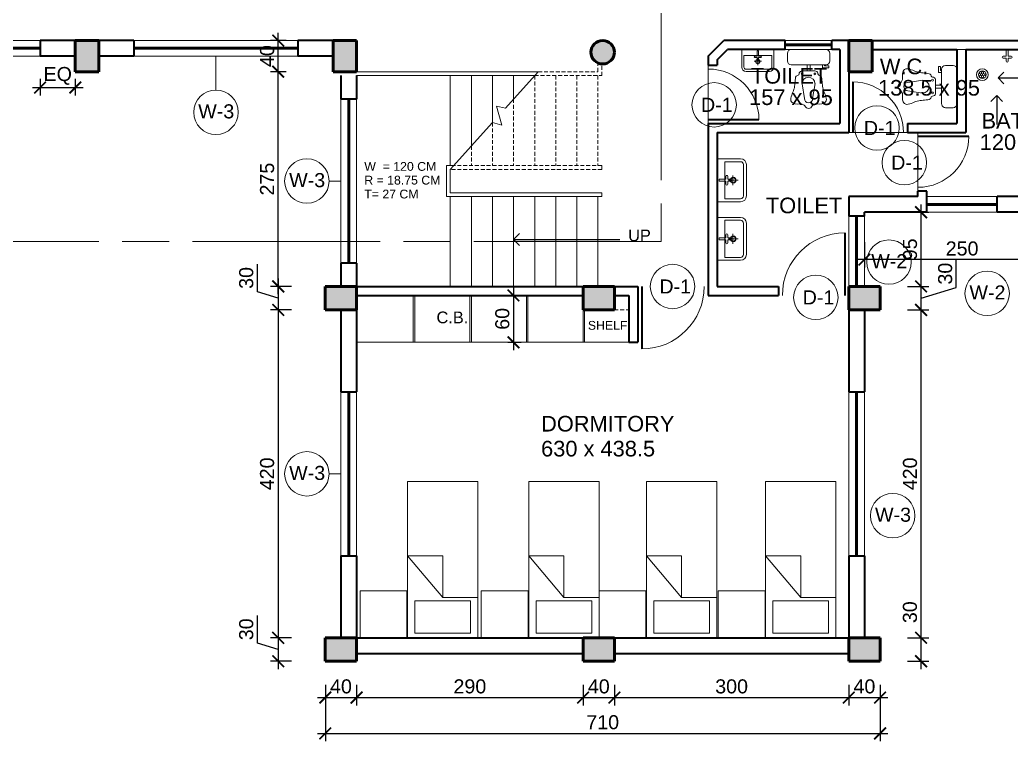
# Model space of a CAD drawing. Header units: millimetres. Extents: x -43527 to -16485, y 19062 to 36467.
# Drawn here: x -30175 to -28907, y 32252 to 33176 of the extents above; entities that cross this region are included whole.
import ezdxf

# ---------------------------------------------------------------- set-up
doc = ezdxf.new("R2010")
doc.units = ezdxf.units.MM
doc.header["$LTSCALE"] = 10
doc.header["$PDMODE"] = 35
doc.linetypes.add('ACAD_ISO08W100', pattern=[36, 24, -3, 6, -3])
doc.linetypes.add('DASHED', pattern=[0.75, 0.5, -0.25])
for name, color, linetype, lineweight in [('DIM', 220, 'Continuous', 25), ('door', 30, 'Continuous', 15), ('elevation', 2, 'Continuous', 20), ('fur', 13, 'Continuous', 13), ('projection', 181, 'DASHED', 13), ('SEC.  LINE', 20, 'ACAD_ISO08W100', 13), ('TEXT', 6, 'Continuous', 25), ('THI.', 5, 'Continuous', 60), ('THIN', 241, 'Continuous', 5), ('THIN-2', 54, 'Continuous', 9), ('WALL', 4, 'Continuous', 40)]:
    doc.layers.add(name, color=color, linetype=linetype, lineweight=lineweight)
doc.styles.get("Standard").update_dxf_attribs({"font": 'arial.ttf', "height": 18})
doc.dimstyles.new('ISO-25', dxfattribs={"dimtxt": 2.5, "dimasz": 15, "dimexe": 10, "dimexo": 30, "dimgap": 5, "dimtad": 1, "dimdsep": 46, "dimtxsty": 'Standard', "dimblk": 'ARCHTICK', "dimcen": 2.5, "dimdle": 10, "dimadec": 1, "dimazin": 0, "dimtfac": 1, "dimtmove": 0, "dimatfit": 3, "dimldrblk": 'OPEN90', "dimfxl": 1, "dimarcsym": 0})

# ---------------------------------------------------------------- blocks, each defined once
blk = doc.blocks.new('_ArchTick')
at = {"color": 0, "linetype": 'ByBlock', "const_width": 0.15}
blk.add_lwpolyline([(-0.5, -0.5), (0.5, 0.5)], dxfattribs=at)
blk = doc.blocks.new('*D301')
at = {"layer": 'Defpoints', "color": 0, "transparency": 16777216}
for p in [(-29797.5, 32804.6), (-29844.7, 32384.6), (-29797.5, 32384.6)]:
    blk.add_point(p, dxfattribs=at)
at = {"layer": 'TEXT', "color": 0, "lineweight": -2, "transparency": 16777216}
for p, q in [((-29844.7, 32814.6), (-29844.7, 32374.6)), ((-29827.5, 32804.6), (-29854.7, 32804.6)), ((-29827.5, 32384.6), (-29854.7, 32384.6))]:
    blk.add_line(p, q, dxfattribs=at)
at = {"layer": 'TEXT', "color": 0, "lineweight": -2, "transparency": 16777216, "xscale": 15, "yscale": 15, "zscale": 15}
for p, rotation in [((-29844.7, 32804.6), 90), ((-29844.7, 32384.6), 270)]:
    blk.add_blockref('_ArchTick', p, dxfattribs=dict(at, rotation=rotation))
at = {"layer": 'TEXT', "color": 0, "transparency": 16777216, "insert": (-29858.9, 32594.6), "char_height": 18, "attachment_point": 5, "rotation": 90}
blk.add_mtext('420', dxfattribs=at)
blk = doc.blocks.new('_Open90')
at = {"color": 0, "linetype": 'ByBlock', "lineweight": -2}
for p, q in [((0, 0), (-1, 0)), ((-0.5, 0.5), (0, 0)), ((0, 0), (-0.5, -0.5))]:
    blk.add_line(p, q, dxfattribs=at)
blk = doc.blocks.new('*D282')
at = {"layer": 'Defpoints', "color": 0, "transparency": 16777216}
for p in [(-29069.1, 32804.6), (-29021.9, 32804.6), (-29069.1, 32384.6)]:
    blk.add_point(p, dxfattribs=at)
at = {"layer": 'TEXT', "color": 0, "lineweight": -2, "transparency": 16777216}
for p, q in [((-29021.9, 32374.6), (-29021.9, 32814.6)), ((-29039.1, 32804.6), (-29011.9, 32804.6)), ((-29039.1, 32384.6), (-29011.9, 32384.6))]:
    blk.add_line(p, q, dxfattribs=at)
at = {"layer": 'TEXT', "color": 0, "lineweight": -2, "transparency": 16777216, "xscale": 15, "yscale": 15, "zscale": 15}
for p, rotation in [((-29021.9, 32804.6), 90), ((-29021.9, 32384.6), 270)]:
    blk.add_blockref('_ArchTick', p, dxfattribs=dict(at, rotation=rotation))
at = {"layer": 'TEXT', "color": 0, "transparency": 16777216, "insert": (-29036, 32594.6), "char_height": 18, "attachment_point": 5, "rotation": 90}
blk.add_mtext('420', dxfattribs=at)
blk = doc.blocks.new('*D298')
at = {"layer": 'Defpoints', "color": 0, "transparency": 16777216}
for p in [(-29744.4, 32354.6), (-29454.4, 32354.6), (-29454.4, 32308.1)]:
    blk.add_point(p, dxfattribs=at)
at = {"layer": 'TEXT', "color": 0, "lineweight": -2, "transparency": 16777216}
for p, q in [((-29744.4, 32324.6), (-29744.4, 32298.1)), ((-29454.4, 32324.6), (-29454.4, 32298.1)), ((-29754.4, 32308.1), (-29444.4, 32308.1))]:
    blk.add_line(p, q, dxfattribs=at)
at = {"layer": 'TEXT', "color": 0, "lineweight": -2, "transparency": 16777216, "xscale": 15, "yscale": 15, "zscale": 15, "rotation": 180}
blk.add_blockref('_ArchTick', (-29744.4, 32308.1), dxfattribs=at)
at = {"layer": 'TEXT', "color": 0, "lineweight": -2, "transparency": 16777216, "xscale": 15, "yscale": 15, "zscale": 15}
blk.add_blockref('_ArchTick', (-29454.4, 32308.1), dxfattribs=at)
at = {"layer": 'TEXT', "color": 0, "transparency": 16777216, "insert": (-29599.4, 32322.3), "char_height": 18, "attachment_point": 5}
blk.add_mtext('290', dxfattribs=at)
blk = doc.blocks.new('*D279')
at = {"layer": 'Defpoints', "color": 0, "transparency": 16777216}
for p in [(-29784.4, 32354.6), (-29074.4, 32354.6), (-29074.4, 32262.2)]:
    blk.add_point(p, dxfattribs=at)
at = {"layer": 'TEXT', "color": 0, "lineweight": -2, "transparency": 16777216}
for p, q in [((-29784.4, 32324.6), (-29784.4, 32252.2)), ((-29074.4, 32324.6), (-29074.4, 32252.2)), ((-29794.4, 32262.2), (-29064.4, 32262.2))]:
    blk.add_line(p, q, dxfattribs=at)
at = {"layer": 'TEXT', "color": 0, "lineweight": -2, "transparency": 16777216, "xscale": 15, "yscale": 15, "zscale": 15, "rotation": 180}
blk.add_blockref('_ArchTick', (-29784.4, 32262.2), dxfattribs=at)
at = {"layer": 'TEXT', "color": 0, "lineweight": -2, "transparency": 16777216, "xscale": 15, "yscale": 15, "zscale": 15}
blk.add_blockref('_ArchTick', (-29074.4, 32262.2), dxfattribs=at)
at = {"layer": 'TEXT', "color": 0, "transparency": 16777216, "insert": (-29429.4, 32276.4), "char_height": 18, "attachment_point": 5}
blk.add_mtext('710', dxfattribs=at)
blk = doc.blocks.new('*D300')
at = {"layer": 'Defpoints', "color": 0, "transparency": 16777216}
for p in [(-29797.5, 32384.6), (-29844.7, 32354.6), (-29797.5, 32354.6)]:
    blk.add_point(p, dxfattribs=at)
at = {"layer": 'TEXT', "color": 0, "lineweight": -2, "transparency": 16777216}
for p, q in [((-29871.4, 32377.6), (-29871.4, 32413.3)), ((-29844.7, 32394.6), (-29844.7, 32344.6)), ((-29827.5, 32384.6), (-29854.7, 32384.6)), ((-29844.7, 32369.6), (-29871.4, 32377.6)), ((-29827.5, 32354.6), (-29854.7, 32354.6))]:
    blk.add_line(p, q, dxfattribs=at)
at = {"layer": 'TEXT', "color": 0, "lineweight": -2, "transparency": 16777216, "xscale": 15, "yscale": 15, "zscale": 15}
for p, rotation in [((-29844.7, 32384.6), 90), ((-29844.7, 32354.6), 270)]:
    blk.add_blockref('_ArchTick', p, dxfattribs=dict(at, rotation=rotation))
at = {"layer": 'TEXT', "color": 0, "transparency": 16777216, "insert": (-29885.6, 32395.5), "char_height": 18, "attachment_point": 5, "rotation": 90}
blk.add_mtext('30', dxfattribs=at)
blk = doc.blocks.new('*D299')
at = {"layer": 'Defpoints', "color": 0, "transparency": 16777216}
for p in [(-29784.4, 32354.6), (-29744.4, 32354.6), (-29744.4, 32308.1)]:
    blk.add_point(p, dxfattribs=at)
at = {"layer": 'TEXT', "color": 0, "lineweight": -2, "transparency": 16777216}
for p, q in [((-29784.4, 32324.6), (-29784.4, 32298.1)), ((-29744.4, 32324.6), (-29744.4, 32298.1)), ((-29794.4, 32308.1), (-29734.4, 32308.1))]:
    blk.add_line(p, q, dxfattribs=at)
at = {"layer": 'TEXT', "color": 0, "lineweight": -2, "transparency": 16777216, "xscale": 15, "yscale": 15, "zscale": 15, "rotation": 180}
blk.add_blockref('_ArchTick', (-29784.4, 32308.1), dxfattribs=at)
at = {"layer": 'TEXT', "color": 0, "lineweight": -2, "transparency": 16777216, "xscale": 15, "yscale": 15, "zscale": 15}
blk.add_blockref('_ArchTick', (-29744.4, 32308.1), dxfattribs=at)
at = {"layer": 'TEXT', "color": 0, "transparency": 16777216, "insert": (-29764.4, 32322.3), "char_height": 18, "attachment_point": 5}
blk.add_mtext('40', dxfattribs=at)
blk = doc.blocks.new('*D297')
at = {"layer": 'Defpoints', "color": 0, "transparency": 16777216}
for p in [(-29454.4, 32354.6), (-29414.4, 32354.6), (-29414.4, 32308.1)]:
    blk.add_point(p, dxfattribs=at)
at = {"layer": 'TEXT', "color": 0, "lineweight": -2, "transparency": 16777216}
for p, q in [((-29454.4, 32324.6), (-29454.4, 32298.1)), ((-29414.4, 32324.6), (-29414.4, 32298.1)), ((-29464.4, 32308.1), (-29404.4, 32308.1))]:
    blk.add_line(p, q, dxfattribs=at)
at = {"layer": 'TEXT', "color": 0, "lineweight": -2, "transparency": 16777216, "xscale": 15, "yscale": 15, "zscale": 15, "rotation": 180}
blk.add_blockref('_ArchTick', (-29454.4, 32308.1), dxfattribs=at)
at = {"layer": 'TEXT', "color": 0, "lineweight": -2, "transparency": 16777216, "xscale": 15, "yscale": 15, "zscale": 15}
blk.add_blockref('_ArchTick', (-29414.4, 32308.1), dxfattribs=at)
at = {"layer": 'TEXT', "color": 0, "transparency": 16777216, "insert": (-29434.4, 32322.3), "char_height": 18, "attachment_point": 5}
blk.add_mtext('40', dxfattribs=at)
blk = doc.blocks.new('*D296')
at = {"layer": 'Defpoints', "color": 0, "transparency": 16777216}
for p in [(-29414.4, 32354.6), (-29114.4, 32354.6), (-29114.4, 32308.1)]:
    blk.add_point(p, dxfattribs=at)
at = {"layer": 'TEXT', "color": 0, "lineweight": -2, "transparency": 16777216}
for p, q in [((-29414.4, 32324.6), (-29414.4, 32298.1)), ((-29114.4, 32324.6), (-29114.4, 32298.1)), ((-29424.4, 32308.1), (-29104.4, 32308.1))]:
    blk.add_line(p, q, dxfattribs=at)
at = {"layer": 'TEXT', "color": 0, "lineweight": -2, "transparency": 16777216, "xscale": 15, "yscale": 15, "zscale": 15, "rotation": 180}
blk.add_blockref('_ArchTick', (-29414.4, 32308.1), dxfattribs=at)
at = {"layer": 'TEXT', "color": 0, "lineweight": -2, "transparency": 16777216, "xscale": 15, "yscale": 15, "zscale": 15}
blk.add_blockref('_ArchTick', (-29114.4, 32308.1), dxfattribs=at)
at = {"layer": 'TEXT', "color": 0, "transparency": 16777216, "insert": (-29264.4, 32322.3), "char_height": 18, "attachment_point": 5}
blk.add_mtext('300', dxfattribs=at)
blk = doc.blocks.new('*D295')
at = {"layer": 'Defpoints', "color": 0, "transparency": 16777216}
for p in [(-29114.4, 32354.6), (-29074.4, 32354.6), (-29074.4, 32308.1)]:
    blk.add_point(p, dxfattribs=at)
at = {"layer": 'TEXT', "color": 0, "lineweight": -2, "transparency": 16777216}
for p, q in [((-29114.4, 32324.6), (-29114.4, 32298.1)), ((-29074.4, 32324.6), (-29074.4, 32298.1)), ((-29124.4, 32308.1), (-29064.4, 32308.1))]:
    blk.add_line(p, q, dxfattribs=at)
at = {"layer": 'TEXT', "color": 0, "lineweight": -2, "transparency": 16777216, "xscale": 15, "yscale": 15, "zscale": 15, "rotation": 180}
blk.add_blockref('_ArchTick', (-29114.4, 32308.1), dxfattribs=at)
at = {"layer": 'TEXT', "color": 0, "lineweight": -2, "transparency": 16777216, "xscale": 15, "yscale": 15, "zscale": 15}
blk.add_blockref('_ArchTick', (-29074.4, 32308.1), dxfattribs=at)
at = {"layer": 'TEXT', "color": 0, "transparency": 16777216, "insert": (-29094.4, 32322.3), "char_height": 18, "attachment_point": 5}
blk.add_mtext('40', dxfattribs=at)
blk = doc.blocks.new('*D283')
at = {"layer": 'Defpoints', "color": 0, "transparency": 16777216}
for p in [(-29069.1, 32384.6), (-29021.9, 32384.6), (-29069.1, 32354.6)]:
    blk.add_point(p, dxfattribs=at)
at = {"layer": 'TEXT', "color": 0, "lineweight": -2, "transparency": 16777216}
for p, q in [((-29021.9, 32384.6), (-29021.9, 32435.3)), ((-29039.1, 32384.6), (-29011.9, 32384.6)), ((-29021.9, 32344.6), (-29021.9, 32384.6)), ((-29039.1, 32354.6), (-29011.9, 32354.6))]:
    blk.add_line(p, q, dxfattribs=at)
at = {"layer": 'TEXT', "color": 0, "lineweight": -2, "transparency": 16777216, "xscale": 15, "yscale": 15, "zscale": 15}
for p, rotation in [((-29021.9, 32384.6), 90), ((-29021.9, 32354.6), 270)]:
    blk.add_blockref('_ArchTick', p, dxfattribs=dict(at, rotation=rotation))
at = {"layer": 'TEXT', "color": 0, "transparency": 16777216, "insert": (-29036.1, 32417.4), "char_height": 18, "attachment_point": 5, "rotation": 90}
blk.add_mtext('30', dxfattribs=at)
blk = doc.blocks.new('*D292')
at = {"layer": 'Defpoints', "color": 0, "transparency": 16777216}
for p in [(-29580.7, 32823.1), (-29580.7, 32763.1), (-29543.6, 32763.1)]:
    blk.add_point(p, dxfattribs=at)
at = {"layer": 'TEXT', "color": 0, "lineweight": -2, "transparency": 16777216}
for p, q in [((-29543.6, 32833.1), (-29543.6, 32753.1)), ((-29550.7, 32823.1), (-29533.6, 32823.1)), ((-29550.7, 32763.1), (-29533.6, 32763.1))]:
    blk.add_line(p, q, dxfattribs=at)
at = {"layer": 'TEXT', "color": 0, "lineweight": -2, "transparency": 16777216, "xscale": 15, "yscale": 15, "zscale": 15}
for p, rotation in [((-29543.6, 32823.1), 90), ((-29543.6, 32763.1), 270)]:
    blk.add_blockref('_ArchTick', p, dxfattribs=dict(at, rotation=rotation))
at = {"layer": 'TEXT', "color": 0, "transparency": 16777216, "insert": (-29557.8, 32793.1), "char_height": 18, "attachment_point": 5, "rotation": 90}
blk.add_mtext('60', dxfattribs=at)
blk = doc.blocks.new('*D302')
at = {"layer": 'Defpoints', "color": 0, "transparency": 16777216}
for p in [(-29797.5, 32834.6), (-29844.7, 32804.6), (-29797.5, 32804.6)]:
    blk.add_point(p, dxfattribs=at)
at = {"layer": 'TEXT', "color": 0, "lineweight": -2, "transparency": 16777216}
for p, q in [((-29871.4, 32827.6), (-29871.4, 32863.3)), ((-29844.7, 32844.6), (-29844.7, 32794.6)), ((-29844.7, 32819.6), (-29871.4, 32827.6)), ((-29827.5, 32834.6), (-29854.7, 32834.6)), ((-29827.5, 32804.6), (-29854.7, 32804.6))]:
    blk.add_line(p, q, dxfattribs=at)
at = {"layer": 'TEXT', "color": 0, "lineweight": -2, "transparency": 16777216, "xscale": 15, "yscale": 15, "zscale": 15}
for p, rotation in [((-29844.7, 32834.6), 90), ((-29844.7, 32804.6), 270)]:
    blk.add_blockref('_ArchTick', p, dxfattribs=dict(at, rotation=rotation))
at = {"layer": 'TEXT', "color": 0, "transparency": 16777216, "insert": (-29885.6, 32845.5), "char_height": 18, "attachment_point": 5, "rotation": 90}
blk.add_mtext('30', dxfattribs=at)
blk = doc.blocks.new('*D284')
at = {"layer": 'Defpoints', "color": 0, "transparency": 16777216}
for p in [(-29094.4, 32921.4), (-28844.4, 32911.4), (-29094.4, 32869)]:
    blk.add_point(p, dxfattribs=at)
at = {"layer": 'TEXT', "color": 0, "lineweight": -2, "transparency": 16777216}
for p, q in [((-29094.4, 32891.4), (-29094.4, 32859)), ((-28844.4, 32881.4), (-28844.4, 32859)), ((-28834.4, 32869), (-29104.4, 32869))]:
    blk.add_line(p, q, dxfattribs=at)
at = {"layer": 'TEXT', "color": 0, "lineweight": -2, "transparency": 16777216, "xscale": 15, "yscale": 15, "zscale": 15, "rotation": 180}
blk.add_blockref('_ArchTick', (-29094.4, 32869), dxfattribs=at)
at = {"layer": 'TEXT', "color": 0, "lineweight": -2, "transparency": 16777216, "xscale": 15, "yscale": 15, "zscale": 15}
blk.add_blockref('_ArchTick', (-28844.4, 32869), dxfattribs=at)
at = {"layer": 'TEXT', "color": 0, "transparency": 16777216, "insert": (-28969.4, 32883.1), "char_height": 18, "attachment_point": 5}
blk.add_mtext('250', dxfattribs=at)
blk = doc.blocks.new('WHB')
at = {"layer": 'door'}
for p, q in [((-20483.1, 21630.8), (-20483.1, 21575.8)), ((-20453.1, 21630.8), (-20483.1, 21630.8)), ((-20473.1, 21627), (-20473.1, 21579.5)), ((-20453.1, 21627), (-20473.1, 21627)), ((-20449.3, 21623.3), (-20449.3, 21583.3)), ((-20445.6, 21623.3), (-20445.6, 21583.3)), ((-20462.9, 21597), (-20462.9, 21609.5)), ((-20480.6, 21604.5), (-20480.6, 21602)), ((-20471.8, 21604.5), (-20480.6, 21604.5)), ((-20471.8, 21602), (-20480.6, 21602)), ((-20471.8, 21604.5), (-20471.8, 21608.3)), ((-20471.8, 21598.3), (-20471.8, 21602)), ((-20469.3, 21604.5), (-20469.3, 21608.3)), ((-20465.6, 21604.5), (-20469.3, 21604.5)), ((-20465.6, 21602), (-20469.3, 21602)), ((-20469.3, 21598.3), (-20469.3, 21602)), ((-20468.7, 21603.3), (-20456.2, 21603.3)), ((-20453.1, 21575.8), (-20483.1, 21575.8)), ((-20453.1, 21579.5), (-20473.1, 21579.5))]:
    blk.add_line(p, q, dxfattribs=at)
for radius in [3.75, 3.12]:
    blk.add_circle((-20462.5, 21603.3), radius, dxfattribs=at)
for centre, radius, start, end in [((-20453.1, 21623.3), 7.5, 0, 90), ((-20453.1, 21623.3), 3.75, 0, 90), ((-20470.6, 21608.3), 1.25, 0, 180), ((-20470.6, 21598.3), 1.25, 180, 0), ((-20465.6, 21603.3), 1.25, 270, 90), ((-20453.1, 21583.3), 3.75, 270, 0), ((-20453.1, 21583.3), 7.5, 270, 0)]:
    blk.add_arc(centre, radius, start, end, dxfattribs=at)
blk = doc.blocks.new('AWC')
at = {"layer": 'door'}
for p, q in [((-20360.7, 21625.6), (-20360.7, 21615.8)), ((-20311.5, 21630.5), (-20355.8, 21630.5)), ((-20306.6, 21625.6), (-20306.6, 21615.8)), ((-20311.5, 21610.9), (-20355.8, 21610.9)), ((-20335.6, 21610.9), (-20335.6, 21603.2)), ((-20331.7, 21610.9), (-20331.7, 21603.2)), ((-20325.5, 21603.2), (-20341.8, 21603.2)), ((-20341.9, 21586.8), (-20338.9, 21567.7)), ((-20328.3, 21567.7), (-20325.4, 21586.6))]:
    blk.add_line(p, q, dxfattribs=at)
blk.add_lwpolyline([(-20359.4, 21606.9), (-20359.4, 21609.5), (-20354.2, 21609.5), (-20354.2, 21610.9), (-20351.5, 21610.9), (-20351.5, 21606.9), (-20359.4, 21606.9)], dxfattribs=at)
for centre in [(-20341.8, 21599.2), (-20325.5, 21599.2)]:
    blk.add_circle(centre, 1.18, dxfattribs=at)
for centre, radius, start, end in [((-20355.8, 21625.6), 4.92, 90, 180), ((-20311.5, 21625.6), 4.92, 0, 90), ((-20355.8, 21615.8), 4.92, 180, 270), ((-20311.5, 21615.8), 4.92, 270, 0), ((-20341.8, 21599.2), 3.94, 90, 159.43), ((-20325.5, 21599.2), 3.94, 20.57, 90), ((-20333.6, 21586.7), 8.23, 359.5306, 179.5306), ((-20333.6, 21567.7), 5.31, 180, 0)]:
    blk.add_arc(centre, radius, start, end, dxfattribs=at)
at = {"layer": 'door', "extrusion": (0, 0, -1)}
blk.add_ellipse((-20333.4, 21560.8), major_axis=(-1.94, 5.59), ratio=0.948861, start_param=3.537638, end_param=4.585608, dxfattribs=at)
at = {"layer": 'door'}
blk.add_ellipse((-20333.9, 21560.8), major_axis=(1.94, 5.59), ratio=0.948861, start_param=3.537638, end_param=4.585608, dxfattribs=at)
for points in [[(-20345.5, 21600.6), (-20345.6, 21599.7), (-20346, 21597.2), (-20349.7, 21597.4), (-20351.5, 21588), (-20350.5, 21579.8), (-20359.5, 21564.7), (-20348.3, 21559.2), (-20343, 21562.3), (-20339, 21558.8), (-20338.4, 21558.2)], [(-20321.8, 21600.6), (-20321.6, 21599.7), (-20321.3, 21597.2), (-20317.5, 21597.4), (-20315.8, 21588), (-20316.8, 21579.8), (-20307.8, 21564.7), (-20318.9, 21559.2), (-20324.3, 21562.3), (-20328.2, 21558.8), (-20328.9, 21558.2)]]:
    blk.add_open_spline(points, degree=3, knots=[0, 0, 0, 0, 2.596741, 7.080952, 10.372803, 27.86475, 42.407117, 48.085065, 59.717416, 61.643023, 61.643023, 61.643023, 61.643023], dxfattribs=at)
blk = doc.blocks.new('*D281')
at = {"layer": 'Defpoints', "color": 0, "transparency": 16777216}
for p in [(-29069.1, 32834.6), (-29021.9, 32834.6), (-29069.1, 32804.6)]:
    blk.add_point(p, dxfattribs=at)
at = {"layer": 'TEXT', "color": 0, "lineweight": -2, "transparency": 16777216}
for p, q in [((-28976.8, 32833.1), (-28976.8, 32868.8)), ((-29021.9, 32794.6), (-29021.9, 32844.6)), ((-29039.1, 32834.6), (-29011.9, 32834.6)), ((-29021.9, 32819.6), (-28976.8, 32833.1)), ((-29039.1, 32804.6), (-29011.9, 32804.6))]:
    blk.add_line(p, q, dxfattribs=at)
at = {"layer": 'TEXT', "color": 0, "lineweight": -2, "transparency": 16777216, "xscale": 15, "yscale": 15, "zscale": 15}
for p, rotation in [((-29021.9, 32834.6), 90), ((-29021.9, 32804.6), 270)]:
    blk.add_blockref('_ArchTick', p, dxfattribs=dict(at, rotation=rotation))
at = {"layer": 'TEXT', "color": 0, "transparency": 16777216, "insert": (-28991, 32851), "char_height": 18, "attachment_point": 5, "rotation": 90}
blk.add_mtext('30', dxfattribs=at)
blk = doc.blocks.new('*D280')
at = {"layer": 'Defpoints', "color": 0, "transparency": 16777216}
for p in [(-29089.1, 32929.6), (-29021.9, 32929.6), (-29069.1, 32834.6)]:
    blk.add_point(p, dxfattribs=at)
at = {"layer": 'DIM', "color": 0, "lineweight": -2, "transparency": 16777216}
for p, q in [((-29021.9, 32824.6), (-29021.9, 32939.6)), ((-29059.1, 32929.6), (-29011.9, 32929.6)), ((-29039.1, 32834.6), (-29011.9, 32834.6))]:
    blk.add_line(p, q, dxfattribs=at)
at = {"layer": 'DIM', "color": 0, "lineweight": -2, "transparency": 16777216, "xscale": 15, "yscale": 15, "zscale": 15}
for p, rotation in [((-29021.9, 32929.6), 90), ((-29021.9, 32834.6), 270)]:
    blk.add_blockref('_ArchTick', p, dxfattribs=dict(at, rotation=rotation))
at = {"layer": 'DIM', "color": 0, "transparency": 16777216, "insert": (-29036, 32882.1), "char_height": 18, "attachment_point": 5, "rotation": 90}
blk.add_mtext('95', dxfattribs=at)
blk = doc.blocks.new('*D359')
at = {"layer": 'Defpoints', "color": 0, "transparency": 16777216}
for p in [(-29844.7, 33109.6), (-29804.7, 33109.6), (-29797.5, 32834.6)]:
    blk.add_point(p, dxfattribs=at)
at = {"layer": 'TEXT', "color": 0, "lineweight": -2, "transparency": 16777216}
for p, q in [((-29844.7, 32824.6), (-29844.7, 33119.6)), ((-29834.7, 33109.6), (-29854.7, 33109.6)), ((-29827.5, 32834.6), (-29854.7, 32834.6))]:
    blk.add_line(p, q, dxfattribs=at)
at = {"layer": 'TEXT', "color": 0, "lineweight": -2, "transparency": 16777216, "xscale": 15, "yscale": 15, "zscale": 15}
for p, rotation in [((-29844.7, 33109.6), 90), ((-29844.7, 32834.6), 270)]:
    blk.add_blockref('_ArchTick', p, dxfattribs=dict(at, rotation=rotation))
at = {"layer": 'TEXT', "color": 0, "transparency": 16777216, "insert": (-29858.9, 32972.1), "char_height": 18, "attachment_point": 5, "rotation": 90}
blk.add_mtext('275', dxfattribs=at)
blk = doc.blocks.new('*D360')
at = {"layer": 'Defpoints', "color": 0, "transparency": 16777216}
for p in [(-29844.7, 33149.6), (-29804.7, 33149.6), (-29804.7, 33109.6)]:
    blk.add_point(p, dxfattribs=at)
at = {"layer": 'TEXT', "color": 0, "lineweight": -2, "transparency": 16777216}
for p, q in [((-29844.7, 33099.6), (-29844.7, 33159.6)), ((-29834.7, 33149.6), (-29854.7, 33149.6)), ((-29834.7, 33109.6), (-29854.7, 33109.6))]:
    blk.add_line(p, q, dxfattribs=at)
at = {"layer": 'TEXT', "color": 0, "lineweight": -2, "transparency": 16777216, "xscale": 15, "yscale": 15, "zscale": 15}
for p, rotation in [((-29844.7, 33149.6), 90), ((-29844.7, 33109.6), 270)]:
    blk.add_blockref('_ArchTick', p, dxfattribs=dict(at, rotation=rotation))
at = {"layer": 'TEXT', "color": 0, "transparency": 16777216, "insert": (-29858.9, 33129.6), "char_height": 18, "attachment_point": 5, "rotation": 90}
blk.add_mtext('40', dxfattribs=at)
blk = doc.blocks.new('*D412')
at = {"layer": 'Defpoints', "color": 0, "transparency": 16777216}
for p in [(-30149.4, 33130.3), (-30104.4, 33130.3), (-30104.4, 33089.3)]:
    blk.add_point(p, dxfattribs=at)
at = {"layer": 'elevation', "color": 0, "lineweight": -2, "transparency": 16777216}
for p, q in [((-30149.4, 33100.3), (-30149.4, 33079.3)), ((-30104.4, 33100.3), (-30104.4, 33079.3)), ((-30159.4, 33089.3), (-30094.4, 33089.3))]:
    blk.add_line(p, q, dxfattribs=at)
at = {"layer": 'elevation', "color": 0, "lineweight": -2, "transparency": 16777216, "xscale": 15, "yscale": 15, "zscale": 15, "rotation": 180}
blk.add_blockref('_ArchTick', (-30149.4, 33089.3), dxfattribs=at)
at = {"layer": 'elevation', "color": 0, "lineweight": -2, "transparency": 16777216, "xscale": 15, "yscale": 15, "zscale": 15}
blk.add_blockref('_ArchTick', (-30104.4, 33089.3), dxfattribs=at)
at = {"layer": 'elevation', "color": 0, "transparency": 16777216, "insert": (-30126.9, 33104.2), "char_height": 18, "attachment_point": 5}
blk.add_mtext('EQ', dxfattribs=at)

msp = doc.modelspace()

# ---------------------------------------------------------------- hatches: boundary and pattern name
at = {"layer": 'THIN'}
h = msp.add_hatch(color=256, dxfattribs=at)
h.paths.add_polyline_path([(-31064.429, 34019.587), (-31094.429, 34019.587), (-31094.429, 33979.587), (-31064.429, 33979.587)])
h.paths.add_polyline_path([(-30734.429, 34019.587), (-30764.429, 34019.587), (-30764.429, 33979.587), (-30734.429, 33979.587)])
h.paths.add_polyline_path([(-30404.429, 34019.587), (-30434.429, 34019.587), (-30434.429, 33979.587), (-30404.429, 33979.587)])
h.paths.add_polyline_path([(-30074.429, 34019.587), (-30104.429, 34019.587), (-30104.429, 33979.587), (-30074.429, 33979.587)])
h.paths.add_polyline_path([(-29744.429, 34019.587), (-29774.429, 34019.587), (-29774.429, 33979.587), (-29744.429, 33979.587)])
h.paths.add_polyline_path([(-29414.429, 34019.587), (-29444.429, 34019.587), (-29444.429, 33979.587), (-29414.429, 33979.587)])
h.paths.add_polyline_path([(-29084.429, 34019.587), (-29114.429, 34019.587), (-29114.429, 33979.587), (-29084.429, 33979.587)])
h.paths.add_polyline_path([(-28804.429, 33744.587), (-28844.429, 33744.587), (-28844.429, 33714.587), (-28804.429, 33714.587)])
h.paths.add_polyline_path([(-28804.429, 33544.587), (-28844.429, 33544.587), (-28844.429, 33514.587), (-28804.429, 33514.587)])
h.paths.add_polyline_path([(-29084.429, 33554.587), (-29114.429, 33554.587), (-29114.429, 33514.587), (-29084.429, 33514.587)])
h.paths.add_polyline_path([(-29414.429, 33554.587), (-29444.429, 33554.587), (-29444.429, 33514.587), (-29414.429, 33514.587)])
h.paths.add_polyline_path([(-29744.429, 33554.587), (-29774.429, 33554.587), (-29774.429, 33514.587), (-29744.429, 33514.587)])
h.paths.add_polyline_path([(-30074.429, 33554.587), (-30104.429, 33554.587), (-30104.429, 33514.587), (-30074.429, 33514.587)])
h.paths.add_polyline_path([(-30404.429, 33554.587), (-30434.429, 33554.587), (-30434.429, 33514.587), (-30404.429, 33514.587)])
h.paths.add_polyline_path([(-30734.429, 33554.587), (-30764.429, 33554.587), (-30764.429, 33514.587), (-30734.429, 33514.587)])
h.paths.add_polyline_path([(-31064.429, 33554.587), (-31094.429, 33554.587), (-31094.429, 33514.587), (-31064.429, 33514.587)])
h.paths.add_polyline_path([(-31064.429, 33149.587), (-31094.429, 33149.587), (-31094.429, 33109.587), (-31064.429, 33109.587)])
h.paths.add_polyline_path([(-30734.429, 33149.587), (-30764.429, 33149.587), (-30764.429, 33109.587), (-30734.429, 33109.587)])
h.paths.add_polyline_path([(-30404.429, 33149.587), (-30434.429, 33149.587), (-30434.429, 33109.587), (-30404.429, 33109.587)])
h.paths.add_polyline_path([(-30074.429, 33149.587), (-30104.429, 33149.587), (-30104.429, 33109.587), (-30074.429, 33109.587)])
h.paths.add_polyline_path([(-29744.429, 33149.587), (-29774.429, 33149.587), (-29774.429, 33109.587), (-29744.429, 33109.587)])
h.paths.add_polyline_path([(-29414.429, 33134.587, 1), (-29444.429, 33134.587, 1)])
h.paths.add_polyline_path([(-29084.429, 33149.587), (-29114.429, 33149.587), (-29114.429, 33109.587), (-29084.429, 33109.587)])
h.paths.add_polyline_path([(-28804.429, 33149.587), (-28844.429, 33149.587), (-28844.429, 33119.587), (-28804.429, 33119.587)])
h.paths.add_polyline_path([(-28804.429, 32949.587), (-28844.429, 32949.587), (-28844.429, 32919.587), (-28804.429, 32919.587)])
h.paths.add_polyline_path([(-29074.429, 32834.587), (-29114.429, 32834.587), (-29114.429, 32804.587), (-29074.429, 32804.587)])
h.paths.add_polyline_path([(-29414.429, 32834.587), (-29454.429, 32834.587), (-29454.429, 32804.587), (-29414.429, 32804.587)])
h.paths.add_polyline_path([(-29744.429, 32834.587), (-29784.429, 32834.587), (-29784.429, 32804.587), (-29744.429, 32804.587)])
h.paths.add_polyline_path([(-29744.429, 32384.587), (-29784.429, 32384.587), (-29784.429, 32354.587), (-29744.429, 32354.587)])
h.paths.add_polyline_path([(-29414.429, 32384.587), (-29454.429, 32384.587), (-29454.429, 32354.587), (-29414.429, 32354.587)])
h.paths.add_polyline_path([(-29074.429, 32384.587), (-29114.429, 32384.587), (-29114.429, 32354.587), (-29074.429, 32354.587)])
h = msp.add_hatch(dxfattribs=at)
h.set_pattern_fill('HONEY', color=256, scale=0.5, angle=90, style=0)
h.set_pattern_definition([(270, (-27747.0822, 34730.691), (-1.374815, -2.38125), [1.5875, -3.175]), (150, (-27747.0822, 34730.691), (-1.3748155, 2.3812497), [1.5875, -3.175]), (210, (-27747.0822, 34730.691), (-2.7496305, -3e-07), [-3.175, 1.5875])])
h.paths.add_polyline_path([(-28948.472, 33105.792, -1), (-28938.472, 33105.792, -1)])

# ---------------------------------------------------------------- linework, layer by layer
at = {"layer": 'door'}
for p, q in [((-29210.279, 33138.087), (-29251.529, 33138.087)), ((-29251.529, 33115.587), (-29251.529, 33138.087)), ((-29248.717, 33115.587), (-29248.717, 33130.587)), ((-29213.092, 33130.587), (-29248.717, 33130.587)), ((-29234.654, 33129.649), (-29231.842, 33129.649)), ((-29229.967, 33136.212), (-29231.842, 33136.212)), ((-29231.842, 33129.649), (-29231.842, 33136.212)), ((-29229.967, 33129.649), (-29229.967, 33136.212)), ((-29229.967, 33129.649), (-29227.154, 33129.649)), ((-29213.092, 33115.587), (-29213.092, 33130.587)), ((-29210.279, 33115.587), (-29210.279, 33138.087)), ((-28912.984, 33138.087), (-28912.984, 33129.337)), ((-28910.484, 33138.087), (-28910.484, 33129.337)), ((-29294.429, 33118.087), (-29294.429, 33043.087)), ((-29235.58, 33122.977), (-29226.228, 33122.977)), ((-29234.654, 33127.774), (-29231.842, 33127.774)), ((-29231.842, 33124.962), (-29231.842, 33127.774)), ((-29230.904, 33127.339), (-29230.904, 33117.964)), ((-29229.967, 33127.774), (-29227.154, 33127.774)), ((-29229.967, 33124.962), (-29229.967, 33127.774)), ((-28912.984, 33129.337), (-28916.734, 33129.337)), ((-28912.984, 33126.837), (-28916.734, 33126.837)), ((-28912.984, 33123.087), (-28912.984, 33126.837)), ((-28906.734, 33129.337), (-28910.484, 33129.337)), ((-28906.734, 33126.837), (-28910.484, 33126.837)), ((-28910.484, 33123.087), (-28910.484, 33126.837)), ((-29215.904, 33112.774), (-29245.904, 33112.774)), ((-29215.904, 33109.962), (-29245.904, 33109.962)), ((-29039.429, 33031.587), (-29114.429, 33031.587)), ((-29025.929, 33031.587), (-29025.929, 32956.587))]:
    msp.add_line(p, q, dxfattribs=at)
for centre, radius in [((-29230.904, 33122.651), 2.812), ((-29230.904, 33122.651), 2.344), ((-29286.729, 33067.215), 28.442), ((-29924.429, 33057.67), 28.442), ((-29078.336, 33037.55), 28.442), ((-29043.293, 32993.222), 28.442), ((-29808.041, 32969.587), 28.442), ((-29063.03, 32865.781), 28.442), ((-29339.994, 32834.572), 28.442), ((-28937.321, 32825.725), 28.442), ((-29156.6, 32820.574), 28.442), ((-29808.041, 32594.587), 28.442), ((-29058.149, 32541.038), 28.442)]:
    msp.add_circle(centre, radius, dxfattribs=at)
for centre, radius, start, end in [((-29234.654, 33128.712), 0.938, 90, 270), ((-29227.154, 33128.712), 0.938, 270, 90), ((-29230.904, 33124.962), 0.938, 180, 0), ((-28916.734, 33128.087), 1.25, 90, 270), ((-28911.734, 33123.087), 1.25, 180, 0), ((-28906.734, 33128.087), 1.25, 270, 90), ((-29294.429, 33048.087), 65, 0, 90), ((-29245.904, 33115.587), 5.625, 180, 270), ((-29245.904, 33115.587), 2.812, 180, 270), ((-29215.904, 33115.587), 2.812, 270, 0), ((-29215.904, 33115.587), 5.625, 270, 0), ((-29109.429, 33031.587), 65, 0, 90), ((-29025.929, 33026.587), 65, 270, 0), ((-29119.429, 32823.087), 80, 90, 180), ((-29379.429, 32834.587), 80, 270, 360)]:
    msp.add_arc(centre, radius, start, end, dxfattribs=at)
at = {"layer": 'elevation'}
for p, q in [((-30149.429, 33149.587), (-30359.429, 33149.587)), ((-29819.429, 33149.587), (-30029.429, 33149.587)), ((-29195.929, 33149.587), (-29135.929, 33149.587)), ((-30149.429, 33129.587), (-30359.429, 33129.587)), ((-29819.429, 33129.587), (-30029.429, 33129.587)), ((-29195.929, 33138.087), (-29135.929, 33138.087)), ((-28975.929, 33138.087), (-28964.429, 33138.087)), ((-29511.929, 33109.587), (-29744.429, 33109.587)), ((-29516.429, 33104.587), (-29744.429, 33104.587)), ((-29624.429, 33104.587), (-29624.429, 32989.587)), ((-29597.429, 33014.587), (-29597.429, 33104.587)), ((-29570.429, 33044.587), (-29570.429, 33104.587)), ((-29553.837, 33063.022), (-29511.929, 33109.587)), ((-29543.429, 33074.587), (-29543.429, 33104.587)), ((-29764.429, 33074.587), (-29764.429, 32864.587)), ((-29744.429, 33074.587), (-29744.429, 32864.587)), ((-29565.22, 33065.652), (-29553.837, 33063.022)), ((-29558.376, 33041.125), (-29565.22, 33065.652)), ((-29624.429, 32984.587), (-29570.429, 33044.587)), ((-29570.429, 33044.587), (-29558.376, 33041.125)), ((-29629.429, 32989.587), (-29619.929, 32989.587)), ((-29629.429, 32989.587), (-29629.429, 32949.587)), ((-29624.429, 32984.587), (-29624.429, 32954.587)), ((-29430.429, 32954.587), (-29624.429, 32954.587)), ((-29430.429, 32954.587), (-29430.429, 32949.587)), ((-29430.429, 32949.587), (-29629.429, 32949.587)), ((-29624.429, 32949.587), (-29624.429, 32834.587)), ((-29597.429, 32949.587), (-29597.429, 32834.587)), ((-29570.429, 32949.587), (-29570.429, 32834.587)), ((-29543.429, 32949.587), (-29543.429, 32834.587)), ((-29516.429, 32949.587), (-29516.429, 32834.587)), ((-29489.429, 32949.587), (-29489.429, 32834.587)), ((-29462.429, 32949.587), (-29462.429, 32834.587)), ((-29435.429, 32949.587), (-29435.429, 32834.587)), ((-29014.429, 32949.587), (-28924.429, 32949.587)), ((-29014.429, 32929.587), (-28924.429, 32929.587)), ((-29114.429, 32834.587), (-29114.429, 32924.587)), ((-29094.429, 32834.587), (-29094.429, 32924.587)), ((-29671.929, 32763.087), (-29671.929, 32823.087)), ((-29670.029, 32763.087), (-29670.029, 32823.087)), ((-29599.429, 32763.087), (-29599.429, 32823.087)), ((-29597.529, 32763.087), (-29597.529, 32823.087)), ((-29526.929, 32763.087), (-29526.929, 32823.087)), ((-29525.029, 32763.087), (-29525.029, 32823.087)), ((-29454.429, 32804.587), (-29454.429, 32763.087)), ((-29452.529, 32804.587), (-29452.529, 32763.087)), ((-29744.429, 32763.087), (-29454.429, 32763.087)), ((-29454.429, 32763.087), (-29452.529, 32763.087)), ((-29452.529, 32763.087), (-29395.929, 32763.087)), ((-29764.429, 32699.587), (-29764.429, 32489.587)), ((-29744.429, 32699.587), (-29744.429, 32489.587)), ((-29114.429, 32489.587), (-29114.429, 32699.587)), ((-29094.429, 32699.587), (-29094.429, 32489.587))]:
    msp.add_line(p, q, dxfattribs=at)
at = {"layer": 'fur'}
for p, q in [((-29679.165, 32584.587), (-29679.165, 32384.587)), ((-29589.165, 32584.587), (-29679.165, 32584.587)), ((-29589.165, 32384.587), (-29589.165, 32584.587)), ((-29524.108, 32584.587), (-29524.108, 32384.587)), ((-29434.108, 32584.587), (-29524.108, 32584.587)), ((-29434.108, 32384.587), (-29434.108, 32584.587)), ((-29373.361, 32584.587), (-29373.361, 32384.587)), ((-29283.361, 32584.587), (-29373.361, 32584.587)), ((-29283.361, 32384.587), (-29283.361, 32584.587)), ((-29220.844, 32584.587), (-29220.844, 32384.587)), ((-29130.844, 32584.587), (-29220.844, 32584.587)), ((-29130.844, 32384.587), (-29130.844, 32584.587)), ((-29634.165, 32489.587), (-29679.165, 32489.587)), ((-29679.165, 32489.587), (-29634.165, 32436.149)), ((-29634.165, 32489.587), (-29634.165, 32436.149)), ((-29479.108, 32489.587), (-29524.108, 32489.587)), ((-29524.108, 32489.587), (-29479.108, 32436.149)), ((-29479.108, 32489.587), (-29479.108, 32436.149)), ((-29328.361, 32489.587), (-29373.361, 32489.587)), ((-29373.361, 32489.587), (-29328.361, 32436.149)), ((-29328.361, 32489.587), (-29328.361, 32436.149)), ((-29220.844, 32489.587), (-29175.844, 32436.149)), ((-29175.844, 32489.587), (-29220.844, 32489.587)), ((-29175.844, 32489.587), (-29175.844, 32436.149)), ((-29598.54, 32432.087), (-29669.79, 32432.087)), ((-29669.79, 32432.087), (-29669.79, 32390.524)), ((-29589.165, 32436.149), (-29634.165, 32436.149)), ((-29598.54, 32390.524), (-29598.54, 32432.087)), ((-29443.483, 32432.087), (-29514.733, 32432.087)), ((-29514.733, 32432.087), (-29514.733, 32390.524)), ((-29434.108, 32436.149), (-29479.108, 32436.149)), ((-29443.483, 32390.524), (-29443.483, 32432.087)), ((-29363.986, 32432.087), (-29363.986, 32390.524)), ((-29292.736, 32432.087), (-29363.986, 32432.087)), ((-29283.361, 32436.149), (-29328.361, 32436.149)), ((-29292.736, 32390.524), (-29292.736, 32432.087)), ((-29140.219, 32432.087), (-29211.469, 32432.087)), ((-29211.469, 32432.087), (-29211.469, 32390.524)), ((-29130.844, 32436.149), (-29175.844, 32436.149)), ((-29140.219, 32390.524), (-29140.219, 32432.087)), ((-29679.165, 32384.587), (-29589.165, 32384.587)), ((-29669.79, 32390.524), (-29598.54, 32390.524)), ((-29524.108, 32384.587), (-29434.108, 32384.587)), ((-29514.733, 32390.524), (-29443.483, 32390.524)), ((-29373.361, 32384.587), (-29283.361, 32384.587)), ((-29363.986, 32390.524), (-29292.736, 32390.524)), ((-29220.844, 32384.587), (-29130.844, 32384.587)), ((-29211.469, 32390.524), (-29140.219, 32390.524))]:
    msp.add_line(p, q, dxfattribs=at)
for points in [[(-29679.912, 32444.587), (-29739.912, 32444.587), (-29739.912, 32384.587), (-29679.912, 32384.587)], [(-29524.855, 32444.587), (-29584.855, 32444.587), (-29584.855, 32384.587), (-29524.855, 32384.587)], [(-29374.108, 32444.587), (-29434.108, 32444.587), (-29434.108, 32384.587), (-29374.108, 32384.587)], [(-29221.592, 32444.587), (-29281.592, 32444.587), (-29281.592, 32384.587), (-29221.592, 32384.587)]]:
    msp.add_lwpolyline(points, close=True, dxfattribs=at)
at = {"layer": 'projection'}
for p, q in [((-29435.429, 33109.587), (-29435.429, 33120.839)), ((-29430.429, 33104.587), (-29430.429, 33119.62)), ((-29516.429, 33104.587), (-29516.429, 32989.587)), ((-29516.429, 33104.587), (-29430.429, 33104.587)), ((-29511.929, 33109.587), (-29435.429, 33109.587)), ((-29489.429, 33104.587), (-29489.429, 32989.587)), ((-29462.429, 33104.587), (-29462.429, 32989.587)), ((-29435.429, 33104.587), (-29435.429, 32989.587)), ((-29543.429, 33074.587), (-29543.429, 32989.587)), ((-29570.429, 33044.587), (-29570.429, 32989.587)), ((-29597.429, 33014.587), (-29597.429, 32989.587)), ((-29430.429, 32984.587), (-29624.429, 32984.587)), ((-29430.429, 32989.587), (-29619.929, 32989.587)), ((-29430.429, 32989.587), (-29430.429, 32984.587)), ((-29414.429, 32804.587), (-29395.929, 32804.587))]:
    msp.add_line(p, q, dxfattribs=at)
at = {"layer": 'SEC.  LINE'}
for p, q in [((-29354.429, 33210.837), (-29354.429, 32892.087)), ((-29354.429, 32892.087), (-31319.172, 32892.087))]:
    msp.add_line(p, q, dxfattribs=at)
at = {"layer": 'THI.'}
for p, q in [((-30104.429, 33149.587), (-30104.429, 33109.587)), ((-30104.429, 33149.587), (-30074.429, 33149.587)), ((-30074.429, 33149.587), (-30074.429, 33109.587)), ((-29774.429, 33149.587), (-29774.429, 33109.587)), ((-29744.429, 33149.587), (-29774.429, 33149.587)), ((-29744.429, 33149.587), (-29744.429, 33109.587)), ((-29195.929, 33143.837), (-29135.929, 33143.837)), ((-29114.429, 33149.587), (-29114.429, 33109.587)), ((-29084.429, 33149.587), (-29114.429, 33149.587)), ((-29084.429, 33149.587), (-29084.429, 33109.587)), ((-30359.429, 33139.587), (-30149.429, 33139.587)), ((-30029.429, 33139.587), (-29819.429, 33139.587)), ((-30104.429, 33109.587), (-30074.429, 33109.587)), ((-29744.429, 33109.587), (-29774.429, 33109.587)), ((-29084.429, 33109.587), (-29114.429, 33109.587)), ((-29754.429, 32864.587), (-29754.429, 33074.587)), ((-29014.429, 32939.587), (-28924.429, 32939.587)), ((-29104.429, 32834.587), (-29104.429, 32924.587)), ((-29784.429, 32834.587), (-29784.429, 32804.587)), ((-29744.429, 32834.587), (-29784.429, 32834.587)), ((-29744.429, 32834.587), (-29744.429, 32804.587)), ((-29454.429, 32834.587), (-29454.429, 32804.587)), ((-29414.429, 32834.587), (-29454.429, 32834.587)), ((-29414.429, 32834.587), (-29414.429, 32804.587)), ((-29114.429, 32834.587), (-29074.429, 32834.587)), ((-29114.429, 32834.587), (-29114.429, 32804.587)), ((-29074.429, 32834.587), (-29074.429, 32804.587)), ((-29744.429, 32804.587), (-29784.429, 32804.587)), ((-29414.429, 32804.587), (-29454.429, 32804.587)), ((-29114.429, 32804.587), (-29074.429, 32804.587)), ((-29754.429, 32489.587), (-29754.429, 32699.587)), ((-29104.429, 32489.587), (-29104.429, 32699.587)), ((-29744.429, 32384.587), (-29784.429, 32384.587)), ((-29784.429, 32384.587), (-29784.429, 32354.587)), ((-29744.429, 32384.587), (-29744.429, 32354.587)), ((-29414.429, 32384.587), (-29454.429, 32384.587)), ((-29454.429, 32384.587), (-29454.429, 32354.587)), ((-29414.429, 32384.587), (-29414.429, 32354.587)), ((-29114.429, 32384.587), (-29114.429, 32354.587)), ((-29114.429, 32384.587), (-29074.429, 32384.587)), ((-29074.429, 32384.587), (-29074.429, 32354.587)), ((-29744.429, 32354.587), (-29784.429, 32354.587)), ((-29414.429, 32354.587), (-29454.429, 32354.587)), ((-29114.429, 32354.587), (-29074.429, 32354.587))]:
    msp.add_line(p, q, dxfattribs=at)
msp.add_circle((-29429.429, 33134.587), 15, dxfattribs=at)
at = {"layer": 'THIN'}
for radius in [7.5, 5]:
    msp.add_circle((-28943.472, 33105.792), radius, dxfattribs=at)
at = {"layer": 'THIN-2'}
for p, q in [((-29924.429, 33129.587), (-29924.429, 33086.111)), ((-29764.429, 32969.587), (-29779.6, 32969.587)), ((-29764.429, 32594.587), (-29779.6, 32594.587))]:
    msp.add_line(p, q, dxfattribs=at)
at = {"layer": 'WALL'}
for p, q in [((-30149.429, 33149.587), (-30149.429, 33129.587)), ((-30104.429, 33149.587), (-30149.429, 33149.587)), ((-30029.429, 33149.587), (-30074.429, 33149.587)), ((-30029.429, 33149.587), (-30029.429, 33129.587)), ((-29774.429, 33149.587), (-29819.429, 33149.587)), ((-29819.429, 33149.587), (-29819.429, 33129.587)), ((-29294.429, 33129.587), (-29274.429, 33149.587)), ((-29195.929, 33149.587), (-29274.429, 33149.587)), ((-29195.929, 33138.087), (-29195.929, 33149.587)), ((-29114.429, 33149.587), (-29135.929, 33149.587)), ((-29135.929, 33138.087), (-29135.929, 33149.587)), ((-29084.429, 33149.587), (-28844.429, 33149.587)), ((-30104.429, 33129.587), (-30149.429, 33129.587)), ((-30029.429, 33129.587), (-30074.429, 33129.587)), ((-29774.429, 33129.587), (-29819.429, 33129.587)), ((-29294.429, 33129.587), (-29294.429, 33118.087)), ((-29282.929, 33124.823), (-29269.666, 33138.087)), ((-29195.929, 33138.087), (-29269.666, 33138.087)), ((-29125.929, 33138.087), (-29135.929, 33138.087)), ((-29125.929, 33138.087), (-29125.929, 33043.087)), ((-29084.429, 33138.087), (-28975.929, 33138.087)), ((-28975.929, 33138.087), (-28975.929, 33043.087)), ((-28964.429, 33138.087), (-28844.429, 33138.087)), ((-28964.429, 33138.087), (-28964.429, 33031.587)), ((-29294.429, 33118.087), (-29282.929, 33118.087)), ((-29282.929, 33124.823), (-29282.929, 33118.087)), ((-29764.429, 33104.587), (-29764.429, 33074.587)), ((-29744.429, 33104.587), (-29744.429, 33074.587)), ((-29114.429, 33109.587), (-29114.429, 33031.587)), ((-29109.429, 33096.587), (-29109.429, 33031.587)), ((-29744.429, 33074.587), (-29764.429, 33074.587)), ((-29229.429, 33048.087), (-29294.429, 33048.087)), ((-29294.429, 33043.087), (-29294.429, 32823.087)), ((-29294.429, 33043.087), (-29125.929, 33043.087)), ((-29039.429, 33043.087), (-28975.929, 33043.087)), ((-29039.429, 33043.087), (-29039.429, 33031.587)), ((-29282.929, 33031.587), (-29282.929, 32834.587)), ((-29282.929, 33031.587), (-29114.429, 33031.587)), ((-29039.429, 33031.587), (-28964.429, 33031.587)), ((-28960.929, 33026.587), (-29025.929, 33026.587)), ((-29025.929, 32949.587), (-29025.929, 32956.587)), ((-29014.429, 32956.587), (-29025.929, 32956.587)), ((-29014.429, 32949.587), (-29014.429, 32956.587)), ((-29025.929, 32949.587), (-29114.429, 32949.587)), ((-29114.429, 32949.587), (-29114.429, 32924.587)), ((-29014.429, 32929.587), (-29014.429, 32949.587)), ((-28844.429, 32949.587), (-28924.429, 32949.587)), ((-28924.429, 32929.587), (-28924.429, 32949.587)), ((-29014.429, 32929.587), (-29094.429, 32929.587)), ((-29094.429, 32924.587), (-29094.429, 32929.587)), ((-28844.429, 32929.587), (-28924.429, 32929.587)), ((-29094.429, 32924.587), (-29114.429, 32924.587)), ((-29119.429, 32903.087), (-29119.429, 32823.087)), ((-29744.429, 32864.587), (-29764.429, 32864.587)), ((-29764.429, 32864.587), (-29764.429, 32834.587)), ((-29744.429, 32864.587), (-29744.429, 32834.587)), ((-29744.429, 32834.587), (-29454.429, 32834.587)), ((-29414.429, 32834.587), (-29384.429, 32834.587)), ((-29384.429, 32834.587), (-29384.429, 32823.087)), ((-29379.429, 32834.587), (-29379.429, 32754.587)), ((-29282.929, 32834.587), (-29204.429, 32834.587)), ((-29282.929, 32834.587), (-29204.429, 32834.587)), ((-29204.429, 32834.587), (-29204.429, 32823.087)), ((-29204.429, 32834.587), (-29204.429, 32823.087)), ((-29744.429, 32823.087), (-29454.429, 32823.087)), ((-29414.429, 32823.087), (-29395.929, 32823.087)), ((-29395.929, 32823.087), (-29395.929, 32763.087)), ((-29384.429, 32823.087), (-29384.429, 32763.087)), ((-29294.429, 32823.087), (-29204.429, 32823.087)), ((-29294.429, 32823.087), (-29204.429, 32823.087)), ((-29764.429, 32804.587), (-29764.429, 32699.587)), ((-29744.429, 32804.587), (-29744.429, 32699.587)), ((-29114.429, 32804.587), (-29114.429, 32699.587)), ((-29094.429, 32804.587), (-29094.429, 32699.587)), ((-29395.929, 32763.087), (-29384.429, 32763.087)), ((-29764.429, 32699.587), (-29744.429, 32699.587)), ((-29114.429, 32699.587), (-29094.429, 32699.587)), ((-29764.429, 32489.587), (-29744.429, 32489.587)), ((-29764.429, 32489.587), (-29764.429, 32384.587)), ((-29744.429, 32489.587), (-29744.429, 32384.587)), ((-29114.429, 32489.587), (-29114.429, 32384.587)), ((-29114.429, 32489.587), (-29094.429, 32489.587)), ((-29094.429, 32489.587), (-29094.429, 32384.587)), ((-29744.429, 32384.587), (-29454.429, 32384.587)), ((-29414.429, 32384.587), (-29114.429, 32384.587)), ((-29744.429, 32364.587), (-29454.429, 32364.587)), ((-29414.429, 32364.587), (-29114.429, 32364.587))]:
    msp.add_line(p, q, dxfattribs=at)

# ---------------------------------------------------------------- block references
at = {"layer": 'WALL', "xscale": -1}
msp.add_blockref('AWC', (-49499.563, 11507.544), dxfattribs=at)
at = {"layer": 'WALL', "rotation": 270}
msp.add_blockref('AWC', (-50606.472, 12756.953), dxfattribs=at)
at = {"layer": 'WALL'}
for p in [(-8799.853, 11367.317), (-8799.853, 11292.317)]:
    msp.add_blockref('WHB', p, dxfattribs=at)

# ---------------------------------------------------------------- texts
at = {"layer": 'elevation'}
for s, p in [('W-3', (-29947.099, 33049.853)), ('D-1', (-29303.558, 33058.232)), ('D-1', (-29095.166, 33028.568)), ('D-1', (-29060.122, 32984.239)), ('W-3', (-29830.711, 32961.77)), ('W-2', (-29085.699, 32857.965)), ('D-1', (-29356.823, 32825.59)), ('D-1', (-29173.429, 32811.591)), ('W-2', (-28959.991, 32817.908)), ('W-3', (-29830.711, 32586.77)), ('W-3', (-29080.819, 32533.222))]:
    msp.add_text(s, height=18, dxfattribs=at).set_placement(p)
at = {"layer": 'TEXT'}
for s, height, p in [('W.C.', 20, (-29074.671, 33106.41)), ('TOILET', 20, (-29239.703, 33094.36)), ('138.5 x 95', 20, (-29077.007, 33079.007)), ('157 x 95', 20, (-29242.039, 33066.957)), ('BATH', 20, (-28944.522, 33036.872)), ('120 x 188.5', 20, (-28946.858, 33009.47)), ('W  = 120 CM ', 11.25, (-29734.531, 32982.714)), ('R = 18.75 CM', 11.25, (-29734.531, 32965.128)), ('T= 27 CM', 11.25, (-29734.531, 32947.306)), ('TOILET', 20, (-29220.569, 32928.364)), ('UP', 15, (-29396.842, 32892.454)), ('C.B.', 15, (-29642.153, 32787.444)), ('SHELF', 11.25, (-29448.394, 32779.172)), ('DORMITORY', 20, (-29508.301, 32648.824)), ('630 x 438.5', 20, (-29508.301, 32616.89))]:
    msp.add_text(s, height=height, dxfattribs=at).set_placement(p)

# ---------------------------------------------------------------- dimensions: what is measured, and where the dimension line sits
at = {"layer": 'DIM'}
dim = msp.add_linear_dim(base=(-29021.856, 32929.587), p1=(-29069.089, 32834.587), p2=(-29089.089, 32929.587), angle=90, dimstyle='ISO-25', override={"dimtmove": 1}, dxfattribs=at)
dim.commit()
dim.dimension.update_dxf_attribs({"geometry": '*D280', "text_midpoint": (-29036.047, 32882.087)})
at = {"layer": 'elevation'}
dim = msp.add_linear_dim(base=(-30104.429, 33089.297), p1=(-30149.429, 33130.35), p2=(-30104.429, 33130.35), text='EQ', dimstyle='ISO-25', dxfattribs=at)
dim.commit()
dim.dimension.update_dxf_attribs({"geometry": '*D412', "text_midpoint": (-30126.929, 33104.157)})
at = {"layer": 'TEXT'}
for base, p1, p2, picture, middle in [((-29844.691, 33149.587), (-29804.667, 33109.587), (-29804.667, 33149.587), '*D360', (-29858.881, 33129.587)), ((-29844.691, 33109.587), (-29797.458, 32834.587), (-29804.667, 33109.587), '*D359', (-29858.881, 32972.087)), ((-29844.691, 32804.587), (-29797.458, 32834.587), (-29797.458, 32804.587), '*D302', (-29885.584, 32832.595)), ((-29021.856, 32834.587), (-29069.089, 32804.587), (-29069.089, 32834.587), '*D281', (-28990.963, 32838.113)), ((-29844.691, 32384.587), (-29797.458, 32804.587), (-29797.458, 32384.587), '*D301', (-29858.881, 32594.587)), ((-29021.856, 32804.587), (-29069.089, 32384.587), (-29069.089, 32804.587), '*D282', (-29036.047, 32594.587)), ((-29844.691, 32354.587), (-29797.458, 32384.587), (-29797.458, 32354.587), '*D300', (-29885.584, 32382.595))]:
    dim = msp.add_linear_dim(base=base, p1=p1, p2=p2, angle=90, dimstyle='ISO-25', override={"dimtmove": 1}, dxfattribs=at)
    dim.commit()
    dim.dimension.update_dxf_attribs({"geometry": picture, "text_midpoint": middle})
for base, p1, p2, picture, middle in [((-29094.429, 32868.951), (-28844.429, 32911.351), (-29094.429, 32921.351), '*D284', (-28969.429, 32883.141)), ((-29074.429, 32262.216), (-29784.429, 32354.587), (-29074.429, 32354.587), '*D279', (-29429.429, 32276.407)), ((-29454.429, 32308.069), (-29744.429, 32354.587), (-29454.429, 32354.587), '*D298', (-29599.429, 32322.26)), ((-29414.429, 32308.069), (-29454.429, 32354.587), (-29414.429, 32354.587), '*D297', (-29434.429, 32322.26)), ((-29114.429, 32308.069), (-29414.429, 32354.587), (-29114.429, 32354.587), '*D296', (-29264.429, 32322.266)), ((-29074.429, 32308.069), (-29114.429, 32354.587), (-29074.429, 32354.587), '*D295', (-29094.429, 32322.26))]:
    dim = msp.add_linear_dim(base=base, p1=p1, p2=p2, dimstyle='ISO-25', override={"dimtmove": 1}, dxfattribs=at)
    dim.commit()
    dim.dimension.update_dxf_attribs({"geometry": picture, "text_midpoint": middle})
for base, p1, p2, picture, middle in [((-29543.566, 32763.087), (-29580.749, 32823.087), (-29580.749, 32763.087), '*D292', (-29557.757, 32793.087)), ((-29021.856, 32384.587), (-29069.089, 32354.587), (-29069.089, 32384.587), '*D283', (-29036.053, 32417.442))]:
    dim = msp.add_linear_dim(base=base, p1=p1, p2=p2, angle=90, dimstyle='ISO-25', dxfattribs=at)
    dim.commit()
    dim.dimension.update_dxf_attribs({"geometry": picture, "text_midpoint": middle})
dim = msp.add_linear_dim(base=(-29744.429, 32308.069), p1=(-29784.429, 32354.587), p2=(-29744.429, 32354.587), dimstyle='ISO-25', dxfattribs=at)
dim.commit()
dim.dimension.update_dxf_attribs({"geometry": '*D299', "text_midpoint": (-29764.429, 32322.26)})

# ---------------------------------------------------------------- leaders
at = {"layer": 'elevation'}
msp.add_leader([(-29543.429, 32894.745), (-29407.474, 32894.745)], dimstyle='ISO-25', override={"dimgap": 5, "dimtad": 0}, dxfattribs=at)
at = {"layer": 'THIN'}
for points, override in [([(-28923.436, 33101.648), (-28850.291, 33101.648)], {"dimgap": 2, "dimtad": 0}), ([(-28925.036, 33079.042), (-28925.036, 33042.122)], {"dimgap": 5, "dimtad": 0, "dimtmove": 1})]:
    msp.add_leader(points, dimstyle='ISO-25', override=override, dxfattribs=at)

doc.saveas('drawing.dxf')
